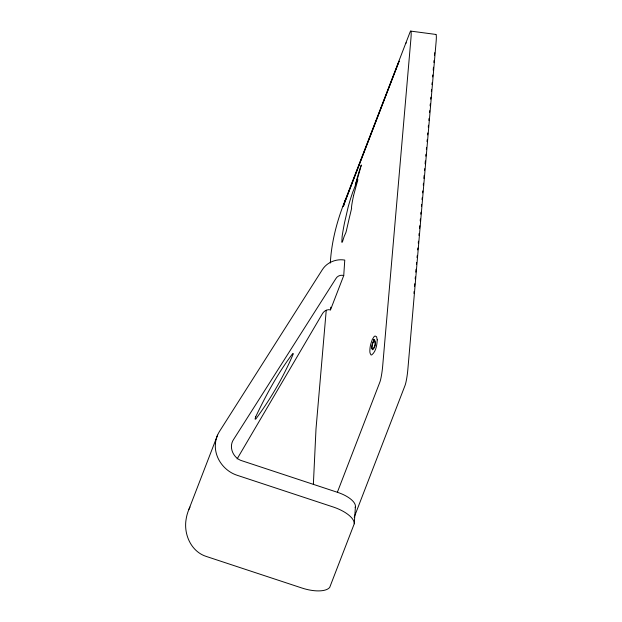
<?xml version="1.0" encoding="UTF-8"?>
<svg xmlns="http://www.w3.org/2000/svg" width="622" height="622" viewBox="0 0 622 622"><rect width="100%" height="100%" fill="white"/><g stroke="black" fill="none" stroke-linecap="round" stroke-linejoin="round"><path stroke-width="0.93" d="M215.414 443.696C214.178 457.699 224.06 471.095 237.239 475.309L333.244 507.008A26.046 10.714 17.7 0 1 354.26 523.771L329.714 587.386A26.046 10.722 17.7 0 1 301.973 588.039L205.975 556.34C191.203 551.465 183.747 534.593 186.017 519.883A42.739 41.829 24.4 0 1 189.99 507.047M313.364 484.382L315.999 428.962L326.231 310.3M237.106 458.935L322.227 314.024C323.72 311.07 327.226 308.971 330.492 309.88L343.741 275.546L344.767 260.089C336.284 258.604 326.985 262.282 322.351 269.66L219.605 431.248A42.739 34.179 20 0 0 215.414 443.696M354.26 523.771L355.434 506.495M330.313 263.036C331.542 241.32 337.217 220.141 345.28 200.02L410.092 32.041A12.16 1.283 -82.4 0 1 410.94 38.478L382.662 366.241A12.16 1.283 -82.4 0 1 379.902 382.032L337.388 492.204M413.941 293.397L414.104 291.469M414.524 286.633L414.773 283.733M415.193 278.905L415.356 276.969M415.776 272.133L416.025 269.24M416.445 264.404L416.608 262.468M417.028 257.64L417.191 255.704M417.689 249.904L417.86 247.976M418.279 243.14L418.443 241.212M418.94 235.411L419.111 233.475M419.523 228.647L419.78 225.747M420.192 220.911L420.363 218.975M420.775 214.147L420.946 212.211M421.444 206.411L421.607 204.482M422.027 199.646L422.198 197.718M422.61 192.882L422.781 190.954M423.279 185.154L423.442 183.218M423.862 178.39L424.111 175.49M424.531 170.653L424.694 168.718M425.114 163.889L425.362 160.989M425.782 156.153L425.946 154.225M426.365 149.389L426.529 147.461M427.026 141.66L427.197 139.725M427.617 134.896L427.781 132.96M428.278 127.16L428.449 125.224M428.861 120.396L429.032 118.46M429.53 112.66L429.701 110.732M430.113 105.895L430.284 103.967M430.696 99.131L430.867 97.203M431.365 91.403L431.536 89.467M431.948 84.639L432.119 82.703M432.617 76.903L432.78 74.967M433.2 70.138L433.448 67.238M433.868 62.402L434.032 60.474M434.451 55.638L434.7 52.738M330.476 309.911L330.772 307.182M353.584 195.495L357.868 179.634L357.463 180.077A22.672 0.964 -74.3 0 0 356.53 182.386L353.553 190.208A22.672 0.964 -74.3 0 0 352.62 192.517L350.567 198.706A11.476 0.49 -74.3 0 0 349.673 201.691A21.607 0.917 -74.3 0 0 348.196 206.838L344.479 222.987A48.998 2.97 -76.6 0 0 342.131 236.422L341.843 242.308L342.45 241.872L343.958 237.044A5.217 0.412 -78.9 0 1 344.285 236.189L345.91 232.48A10.209 0.801 -78.9 0 0 346.368 230.801L349.377 217.63A48.944 2.97 -76.6 0 0 351.624 208.277A19.336 1.174 -76.6 0 1 353.584 195.487M405.972 43.283L406.166 42.762M188.863 509.496L217.544 435.143M354.198 517.224L405.07 385.376A12.16 1.283 -82.4 0 0 407.838 369.585L436.108 41.822A12.16 1.283 -82.4 0 0 435.695 34.552M410.714 31.1L435.882 34.443M343.741 275.546C340.84 274.613 337.427 275.873 335.911 278.547L233.716 439.272C228.157 447.117 233.413 458.601 242.378 460.91L337.66 492.375A21.887 9.003 17.7 0 1 355.193 507.653M343.989 205.159A12.16 1.283 -82.4 0 1 344.254 203.845M344.518 202.648A12.16 1.283 -82.4 0 1 345.28 200.02M372.422 344.363A4.082 1.158 -77.7 0 1 373.418 341.781L373.41 341.206L372.205 344.339A4.782 1.353 -77.7 0 0 371.824 348.779L372.671 349.789C375.043 347.651 376.326 343.227 374.809 340.343L374.39 340.312L374.599 341.128C375.851 343.523 374.802 347.247 372.796 348.996A4.082 1.158 -77.7 0 1 372.096 348.157A3.989 1.127 -77.7 0 1 372.415 344.456M355.364 184.843A15.721 0.669 -74.3 0 1 360.13 168.329L361.32 165.001L360.791 166.859A15.597 0.669 -74.3 0 1 355.349 184.897M377.227 339.861C376.948 345.117 376.061 351.477 371.692 354.952L370.961 354.905L370.004 352.923A9.571 2.706 -77.7 0 1 370.766 344.036L372.283 339.511L374.11 336.58L375.066 335.997L376.582 336.759L377.227 339.861M373.838 339.69L373.589 342.652L374.156 339.402L373.838 339.69M255.735 416.693L255.059 419.049L255.689 419.181C270.601 398.974 283.57 376.831 293.351 353.693L292.721 353.568C277.995 372.99 266.224 394.713 255.735 416.693M345.754 199.507L343.134 206.652L399.145 61.127L345.754 199.507"/></g></svg>
